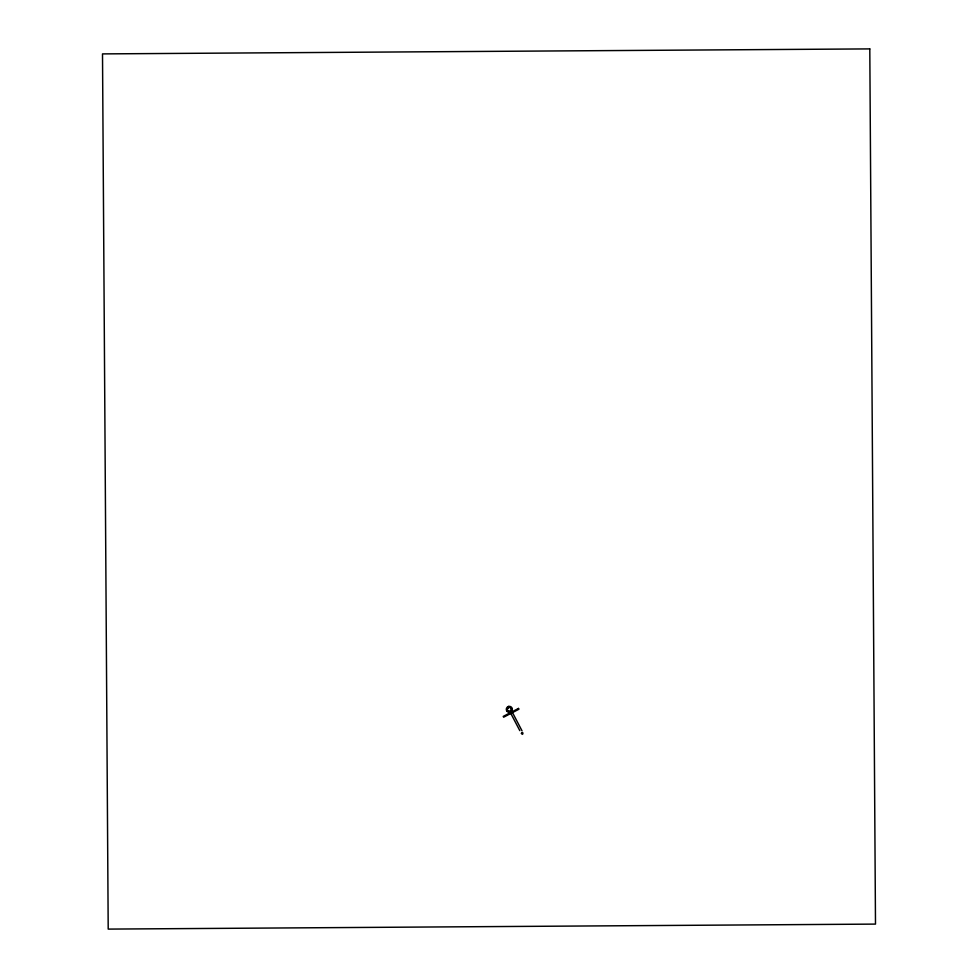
<?xml version="1.0" encoding="UTF-8"?>
<svg xmlns="http://www.w3.org/2000/svg" width="978" height="978" viewBox="0 0 978 978"><rect width="100%" height="100%" fill="white"/><g stroke="black" fill="none" stroke-linecap="round" stroke-linejoin="round"><path stroke-width="1.47" d="M509.99 712.314L511.384 711.581M507.582 710.272L506.653 710.761L507.631 710.407M507.937 706.678L508.67 706.409A3.02 3.02 0 0 1 512.289 710.004A3.02 3.02 0 0 1 507.496 711.764A3.02 3.02 0 0 1 507.937 706.678L508.413 707.607M507.973 706.752L508.694 706.495L508.902 707.436A2.054 2.054 0 0 1 511.335 709.796A2.09 2.09 0 0 1 508.059 711.018A2.09 2.09 0 0 1 508.364 707.51L508.878 707.314A2.09 2.09 0 0 1 511.372 709.808A2.054 2.054 0 0 1 508.083 710.982A2.054 2.054 0 0 1 508.389 707.546M512.484 712.583L522.044 730.872M511.396 712.143L510.443 712.644M510.822 713.451L519.819 730.652M521.408 733.292C522.9 736.752 523.939 730.493 521.408 733.292M518.499 708.427L503.23 716.409L503.646 717.204L518.915 709.221L518.499 708.427M869.797 48.9L102.507 53.9L108.203 929.1L875.493 924.1L869.797 48.9"/></g></svg>
